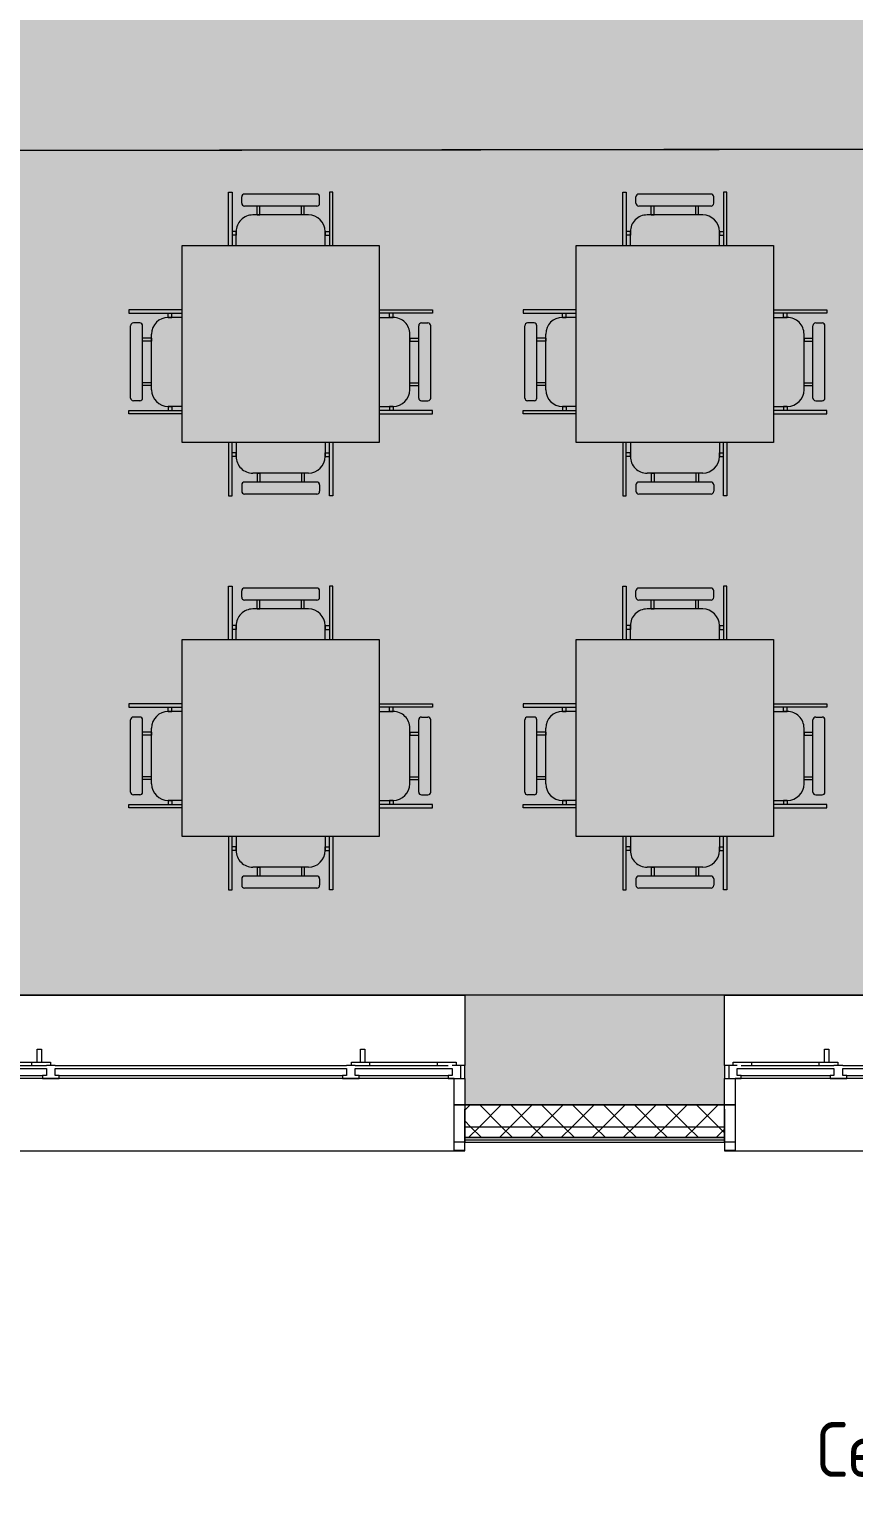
# Model space of a CAD drawing. Header units: millimetres. Extents: x -515342 to 330399, y -224905 to 507333.
# Drawn here: x -299586 to -295821, y 124076 to 130757 of the extents above; entities that cross this region are included whole.
import ezdxf

# ---------------------------------------------------------------- set-up
doc = ezdxf.new("R2010")
doc.units = ezdxf.units.MM
doc.linetypes.add('ASVP_Штриховая_ш3 п1_5', pattern=[4.5, 3, -1.5])
doc.layers.get('0').update_dxf_attribs({"lineweight": 0})
for name, color, linetype, lineweight in [('_ Окна', 7, 'Continuous', 0), ('Аннотация', 7, 'Continuous', 0), ('Витраж', 7, 'Continuous', 0), ('Линии разделители', 7, 'ASVP_Штриховая_ш3 п1_5', 0), ('Мебель', 7, 'Continuous', 0), ('Окна', 7, 'Continuous', 0), ('Перекрытие', 7, 'Continuous', 0), ('Стены внутренние', 7, 'Continuous', 0), ('Стены наружные', 7, 'Continuous', 0), ('Стены несущие', 7, 'Continuous', 0), ('Стены отделка', 7, 'Continuous', 0), ('Стены штриховка', 7, 'Continuous', 0), ('экспертиза условные обозначения', 1, 'Continuous', 0)]:
    doc.layers.add(name, color=color, linetype=linetype, lineweight=lineweight)
doc.styles.add('GOST Common_1', font='', dxfattribs={"width": 0.9, "height": 250})
doc.styles.get('GOST Common_1').set_extended_font_data('GOST Common')
pattern_1 = [(45, (0, 0), (-70.71068, 70.71068), []), (135, (0, 0), (-70.71068, -70.71068), [])]

# ---------------------------------------------------------------- blocks, each defined once
blk = doc.blocks.new('Окно_ПВХ_3Створки_1Фрамуга-верх - АР_Окно_ОП_1820_h_х2370_3ст2фр-в-9695517-О_АР_П_2__3_400_План 2 этажа')
at = {"layer": '_ Окна'}
for p, q in [((-1129, 130), (-1205, 130)), ((-1205, 130), (-1205, 70)), ((-1205, 70), (-1147, 70)), ((-1185, 70), (-1185, 130)), ((-1165, 56), (-1165, 70)), ((-1147, 84), (-1147, 116)), ((-1147, 116), (-1129, 116)), ((-705, 84), (-1147, 84)), ((-1129, 116), (-1129, 130)), ((-723, 116), (-1129, 116)), ((-1080, 70), (-1080, 56)), ((-772, 70), (-772, 56)), ((-647, 130), (-723, 130)), ((-723, 130), (-723, 116)), ((-723, 116), (-705, 116)), ((-705, 116), (-705, 84)), ((-705, 70), (-665, 70)), ((-687, 70), (-687, 56)), ((-665, 84), (-665, 116)), ((-665, 116), (-647, 116)), ((665, 84), (-665, 84)), ((-647, 116), (-647, 130)), ((647, 116), (-647, 116)), ((723, 130), (647, 130)), ((647, 130), (647, 116)), ((647, 116), (665, 116)), ((665, 116), (665, 84)), ((665, 70), (705, 70)), ((687, 56), (687, 70)), ((705, 84), (705, 116)), ((705, 116), (723, 116)), ((1147, 84), (705, 84)), ((723, 116), (723, 130)), ((1129, 116), (723, 116)), ((772, 70), (772, 56)), ((1080, 70), (1080, 56)), ((1129, 130), (1129, 116)), ((1205, 130), (1129, 130)), ((1129, 116), (1147, 116)), ((1147, 116), (1147, 84)), ((1147, 70), (1205, 70)), ((1165, 70), (1165, 56)), ((1185, 70), (1185, 130)), ((1205, 70), (1205, 130)), ((-1080, 56), (-1165, 56)), ((-687, 56), (-772, 56)), ((772, 56), (687, 56)), ((1165, 56), (1080, 56))]:
    blk.add_line(p, q, dxfattribs=at)
at = {"layer": 'Окна'}
for p, q in [((-1129, 130), (-723, 130)), ((-705, 70), (-1129, 70)), ((665, 70), (-665, 70)), ((-647, 130), (647, 130)), ((1129, 70), (705, 70)), ((723, 130), (1129, 130)), ((-772, 56), (-1080, 56)), ((-748.5, -4), (-748.5, 56)), ((-728.5, 56), (-728.5, -4)), ((728.5, -4), (728.5, 56)), ((748.5, 56), (748.5, -4)), ((1080, 56), (772, 56)), ((-728.5, -4), (-748.5, -4)), ((748.5, -4), (728.5, -4))]:
    blk.add_line(p, q, dxfattribs=at)
blk = doc.blocks.new('Прямоугольный импост - АР_Откос_Металлический_50х330 Белый Левый-V23-О_АР_П_2__3_400_План 2 этажа')
at = {"layer": 'Витраж'}
for p, q in [((79974.6, 2594.9), (77664.6, 2594.9)), ((77664.6, 2264.9), (79974.6, 2264.9))]:
    blk.add_line(p, q, dxfattribs=at)
blk = doc.blocks.new('Прямоугольный импост - АР_Откос_Металлический_50х330 Белый Правый-9899489-О_АР_П_2__3_400_План 2 этажа')
at = {"layer": 'Витраж', "lineweight": 18}
for p, q in [((-50, -40), (-50, 290)), ((-50, 290), (-49, 290)), ((-49, 290), (-49, -39)), ((-1, -39), (-1, 150)), ((-1, 150), (0, 150)), ((0, 150), (0, -40)), ((0, -40), (-50, -40)), ((-49, -39), (-1, -39))]:
    blk.add_line(p, q, dxfattribs=at)
blk = doc.blocks.new('Прямоугольный импост - АР_Откос_Металлический_50х330 Белый Левый-9898757-О_АР_П_2__3_400_План 2 этажа')
at = {"layer": 'Витраж', "lineweight": 18}
for p, q in [((-50, 290), (-50, -40)), ((-49, 290), (-50, 290)), ((-49, -39), (-49, 290)), ((0, 150), (-1, 150)), ((-1, 150), (-1, -39)), ((0, -40), (0, 150)), ((-50, -40), (0, -40)), ((-1, -39), (-49, -39))]:
    blk.add_line(p, q, dxfattribs=at)
blk = doc.blocks.new('СД_Люблино_Фасады_rvt-1-О_АР_П_2__3_400_План 2 этажа')
at = {"layer": 'Стены внутренние'}
h = blk.add_hatch(dxfattribs=at)
h.set_pattern_fill('FP_1', color=256, style=0, pattern_type=2)
h.set_pattern_definition([(45, (0, 0), (-224.5064, 224.5064), []), (45, (224.5, 0), (-224.5064, 224.5064), [396.875, -79.375, 3.353, -76.022])])
h.paths.add_polyline_path([(85199, 2475), (85325, 2475), (85325, 2975), (84034.6, 2975), (84034.6, 2475), (84326.5, 2475)])
h.paths.add_polyline_path([(82424.6, 2475), (82424.6, 2975), (80024.6, 2975), (80024.6, 2475), (82145.5, 2475)])
h.paths.add_polyline_path([(77347.1, 2475), (77614.6, 2475), (77614.6, 2975), (76428.8, 2975), (76428.8, 2475), (76474.7, 2475)])
h.paths.add_polyline_path([(73857.5, 2475), (74018.8, 2475), (74018.8, 2975), (71654.3, 2975), (71654.3, 2475), (72112.6, 2475)])
h.paths.add_polyline_path([(69495.3, 2475), (70044.3, 2475), (70044.3, 2975), (68833.2, 2975), (68833.2, 2475)])
h.paths.add_polyline_path([(67223.2, 2475), (67223.2, 2975), (66055, 2975), (66055, 2475), (66878.1, 2475)])
h.paths.add_polyline_path([(64260.8, 2475), (64445, 2475), (64445, 2975), (63279.5, 2975), (63279.5, 2475), (63388.4, 2475)])
h.paths.add_polyline_path([(61643.5, 2475), (61669.5, 2475), (61669.5, 2975), (59270, 2975), (59270, 2475), (61207.3, 2475)])
h.paths.add_polyline_path([(56409, 2475), (56860, 2475), (56860, 2975), (55705, 2975), (55705, 2475)])
h.paths.add_polyline_path([(53295, 2475), (53295, 2975), (52107.5, 2975), (52107.5, 2475), (52919.3, 2475)])
h.paths.add_polyline_path([(49429.6, 2475), (49697.5, 2475), (49697.5, 2975), (48505, 2975), (48505, 2475), (48557.2, 2475)])
h.paths.add_polyline_path([(46095, 2475), (46095, 2975), (44880, 2975), (44880, 2475), (45939.9, 2475)])
h.paths.add_polyline_path([(42450.2, 2475), (42470, 2475), (42470, 2975), (40100.1, 2975), (40100.1, 2475), (41577.8, 2475)])
h.paths.add_polyline_path([(38490.1, 2475), (38490.1, 2975), (37284.2, 2975), (37284.2, 2475), (38088.1, 2475)])
h.paths.add_polyline_path([(35470.8, 2475), (35674.2, 2475), (35674.2, 2975), (34486.9, 2975), (34486.9, 2475), (34598.4, 2475)])
h.paths.add_polyline_path([(32876.9, 2475), (32876.9, 2975), (31722.6, 2975), (31722.6, 2475), (32853.5, 2475)])
h.paths.add_polyline_path([(30112.6, 2475), (30112.6, 2975), (27685.9, 2975), (27685.9, 2475), (29615.4, 2475)])
h.paths.add_polyline_path([(25275.9, 2475), (25275.9, 2975), (24073.4, 2975), (24073.4, 2475), (25001.7, 2475)])
h.paths.add_polyline_path([(21663.4, 2475), (21663.4, 2975), (19290.9, 2975), (19290.9, 2475), (21512, 2475)])
h.paths.add_polyline_path([(17680.9, 2475), (17680.9, 2975), (16335, 2975), (16335, 2475), (17183.8, 2475)])
at = {"layer": 'Стены наружные'}
h = blk.add_hatch(dxfattribs=at)
h.set_pattern_fill('FP_4', color=256, style=0, pattern_type=2)
h.set_pattern_definition(pattern_1)
h.paths.add_polyline_path([(77614.6, 2374.9), (77614.6, 2474.9), (76428.8, 2474.9), (76428.8, 2374.9), (77347.1, 2374.9)])
h.paths.add_polyline_path([(74018.8, 2374.9), (74018.8, 2474.9), (71654.3, 2474.9), (71654.3, 2374.9), (73857.5, 2374.9)])
h.paths.add_polyline_path([(69495.3, 2374.9), (70044.3, 2374.9), (70044.3, 2474.9), (68783.2, 2474.9), (68783.2, 2374.9)])
h.paths.add_polyline_path([(67273.2, 2374.9), (67273.2, 2474.9), (66055, 2474.9), (66055, 2374.9), (66878.1, 2374.9)])
h.paths.add_polyline_path([(64260.8, 2374.9), (64445, 2374.9), (64445, 2474.9), (63279.5, 2474.9), (63279.5, 2374.9), (63388.4, 2374.9)])
h.paths.add_polyline_path([(61669.5, 2374.9), (61669.5, 2474.9), (60240, 2474.9), (60240, 2374.9), (61643.5, 2374.9)])
h = blk.add_hatch(dxfattribs=at)
h.set_pattern_fill('FP_4', color=256, style=0, pattern_type=2)
h.set_pattern_definition(pattern_1)
h.paths.add_polyline_path([(77347.1, 2324.9), (77614.6, 2324.9), (77614.6, 2374.9), (76428.8, 2374.9), (76428.8, 2324.9), (76474.7, 2324.9)])
h.paths.add_polyline_path([(74018.8, 2324.9), (74018.8, 2374.9), (71654.3, 2374.9), (71654.3, 2324.9), (73857.5, 2324.9)])
h.paths.add_polyline_path([(69495.3, 2324.9), (70044.3, 2324.9), (70044.3, 2374.9), (68783.2, 2374.9), (68783.2, 2324.9)])
h.paths.add_polyline_path([(67273.2, 2324.9), (67273.2, 2374.9), (66055, 2374.9), (66055, 2324.9), (66878.1, 2324.9)])
h.paths.add_polyline_path([(64260.8, 2324.9), (64445, 2324.9), (64445, 2374.9), (63279.5, 2374.9), (63279.5, 2324.9), (63388.4, 2324.9)])
h.paths.add_polyline_path([(61643.5, 2324.9), (61669.5, 2324.9), (61669.5, 2374.9), (60240, 2374.9), (60240, 2324.9), (61207.3, 2324.9)])
at = {"layer": 'Стены внутренние'}
for p, q in [((74018.8, 2975), (76428.8, 2975)), ((77614.6, 2975), (80024.6, 2975)), ((76428.8, 2475), (76379.8, 2475)), ((77663.6, 2475), (77614.6, 2475)), ((76428, 2304.9), (76379.7, 2304.9)), ((77663.7, 2304.9), (77615.4, 2304.9))]:
    blk.add_line(p, q, dxfattribs=at)
at = {"layer": 'Стены наружные'}
for p, q in [((76379.8, 2474.9), (76428.8, 2474.9)), ((77614.6, 2474.9), (77663.6, 2474.9))]:
    blk.add_line(p, q, dxfattribs=at)
at = {"layer": 'Стены несущие'}
for p, q in [((77614.6, 2975), (76428.8, 2975)), ((76428.8, 2975), (76428.8, 2655)), ((77614.6, 2655), (77614.6, 2975)), ((76428.8, 2595), (76428.8, 2475)), ((77614.6, 2475), (77614.6, 2595)), ((76428.8, 2475), (77614.6, 2475))]:
    blk.add_line(p, q, dxfattribs=at)
at = {"layer": 'Стены отделка', "lineweight": 9}
for p, q in [((77614.6, 2474.9), (76428.8, 2474.9)), ((76428.8, 2474.9), (76428.8, 2374.9)), ((77614.6, 2374.9), (77614.6, 2474.9)), ((76428.8, 2374.9), (76428.8, 2324.9)), ((77614.6, 2324.9), (77614.6, 2374.9)), ((76428.8, 2324.9), (76428.8, 2314.9)), ((76428.8, 2314.9), (76428.8, 2304.9)), ((76428.8, 2304.9), (77614.6, 2304.9)), ((77614.6, 2314.9), (77614.6, 2324.9)), ((77614.6, 2304.9), (77614.6, 2314.9))]:
    blk.add_line(p, q, dxfattribs=at)
at = {"layer": 'Стены штриховка'}
for p, q in [((76428.8, 2374.9), (77614.6, 2374.9)), ((76428.8, 2324.9), (77614.6, 2324.9)), ((77614.6, 2324.9), (76428.8, 2324.9)), ((76428.8, 2314.9), (77614.6, 2314.9))]:
    blk.add_line(p, q, dxfattribs=at)
at = {"layer": 'Витраж', "lineweight": 9}
for name, p in [('Прямоугольный импост - АР_Откос_Металлический_50х330 Белый Левый-V23-О_АР_П_2__3_400_План 2 этажа', (-3595.8, 0)), ('Прямоугольный импост - АР_Откос_Металлический_50х330 Белый Левый-9898757-О_АР_П_2__3_400_План 2 этажа', (76428.8, 2304.9)), ('Прямоугольный импост - АР_Откос_Металлический_50х330 Белый Левый-V23-О_АР_П_2__3_400_План 2 этажа', (0, 0))]:
    blk.add_blockref(name, p, dxfattribs=at)
at = {"layer": 'Витраж', "lineweight": 9, "extrusion": (0, 0, -1)}
blk.add_blockref('Прямоугольный импост - АР_Откос_Металлический_50х330 Белый Правый-9899489-О_АР_П_2__3_400_План 2 этажа', (-77614.6, 2304.9), dxfattribs=at)
at = {"layer": 'Окна', "lineweight": 9, "rotation": 180}
for p in [(75223.8, 2725), (78819.6, 2725)]:
    blk.add_blockref('Окно_ПВХ_3Створки_1Фрамуга-верх - АР_Окно_ОП_1820_h_х2370_3ст2фр-в-9695517-О_АР_П_2__3_400_План 2 этажа', p, dxfattribs=at)
blk = doc.blocks.new('Стол-Прямоугольный - 900х900 мм-8752863-О_АР_П_2__3_400_План 2 этажа')
at = {"layer": 'Мебель'}
for p, q in [((-450, 450), (450, 450)), ((-450, -450), (-450, 450)), ((450, 450), (450, -450)), ((450, -450), (-450, -450))]:
    blk.add_line(p, q, dxfattribs=at)
blk = doc.blocks.new('Стул-Штабель - Стул-Штабель-8767036-О_АР_П_2__3_400_План 2 этажа')
at = {"layer": 'Мебель'}
for p, q in [((-416.6, -108.9), (-416.6, 134.5)), ((-416.6, 134.5), (-401.3, 134.5)), ((-401.3, 134.5), (-401.3, -108.9)), ((43.2, 134.5), (43.2, -108.9)), ((58.6, 134.5), (43.2, 134.5)), ((58.6, -108.9), (58.6, 134.5)), ((-356.8, 84.1), (-356.8, 113.6)), ((-344.1, 126.3), (-13.9, 126.3)), ((-344.1, 71.4), (-13.9, 71.4)), ((-286.9, 30.8), (-286.9, 71.4)), ((-274.2, 30.8), (-274.2, 71.4)), ((-83.8, 30.8), (-83.8, 71.4)), ((-71.1, 30.8), (-71.1, 71.4)), ((-1.2, 84.1), (-1.2, 113.6)), ((-306, 30.8), (-52, 30.8)), ((-286.9, 30.8), (-274.2, 30.8)), ((-71.1, 30.8), (-83.8, 30.8)), ((-401.3, -45.4), (-401.3, -62.4)), ((-382.2, -45.4), (-401.3, -45.4)), ((-382.2, -62.4), (-401.3, -62.4)), ((-382.2, -45.4), (-382.2, -62.4)), ((-382.2, -108.9), (-382.2, -45.4)), ((24.2, -45.4), (24.2, -62.4)), ((24.2, -45.4), (43.2, -45.4)), ((24.2, -108.9), (24.2, -45.4)), ((24.2, -62.4), (43.2, -62.4)), ((43.2, -45.4), (43.2, -62.4))]:
    blk.add_line(p, q, dxfattribs=at)
for centre, radius, start, end in [((-344.1, 113.6), 12.7, 90, 180), ((-344.1, 84.1), 12.7, 180, 270), ((-13.9, 113.6), 12.7, 360, 90), ((-13.9, 84.1), 12.7, 270, 0), ((-306, -45.4), 76.2, 90, 180), ((-52, -45.4), 76.2, 360, 90)]:
    blk.add_arc(centre, radius, start, end, dxfattribs=at)
blk = doc.blocks.new('Стул-Штабель - Стул-Штабель-V8-О_АР_П_2__3_400_План 2 этажа')
at = {"layer": 'Мебель'}
for p, q in [((-416.6, 108.9), (-416.6, -134.5)), ((-401.3, -134.5), (-401.3, 108.9)), ((-382.2, 108.9), (-382.2, 45.4)), ((24.2, 108.9), (24.2, 45.4)), ((43.2, -134.5), (43.2, 108.9)), ((58.6, 108.9), (58.6, -134.5)), ((-401.3, 45.4), (-401.3, 62.4)), ((-382.2, 62.4), (-401.3, 62.4)), ((-382.2, 45.4), (-401.3, 45.4)), ((-382.2, 45.4), (-382.2, 62.4)), ((24.2, 62.4), (43.2, 62.4)), ((24.2, 45.4), (24.2, 62.4)), ((24.2, 45.4), (43.2, 45.4)), ((43.2, 45.4), (43.2, 62.4)), ((-306, -30.8), (-52, -30.8)), ((-286.9, -30.8), (-286.9, -71.4)), ((-286.9, -30.8), (-274.2, -30.8)), ((-274.2, -30.8), (-274.2, -71.4)), ((-83.8, -30.8), (-83.8, -71.4)), ((-71.1, -30.8), (-83.8, -30.8)), ((-71.1, -30.8), (-71.1, -71.4)), ((-356.8, -84.1), (-356.8, -113.6)), ((-344.1, -71.4), (-13.9, -71.4)), ((-344.1, -126.3), (-13.9, -126.3)), ((-1.2, -84.1), (-1.2, -113.6)), ((-416.6, -134.5), (-401.3, -134.5)), ((58.6, -134.5), (43.2, -134.5))]:
    blk.add_line(p, q, dxfattribs=at)
for centre, radius, start, end in [((-306, 45.4), 76.2, 180, 270), ((-52, 45.4), 76.2, 270, 0), ((-344.1, -84.1), 12.7, 90, 180), ((-344.1, -113.6), 12.7, 180, 270), ((-13.9, -84.1), 12.7, 360, 90), ((-13.9, -113.6), 12.7, 270, 0)]:
    blk.add_arc(centre, radius, start, end, dxfattribs=at)
blk = doc.blocks.new('Стул-Штабель - Стул-Штабель-V10-О_АР_П_2__3_400_План 2 этажа')
at = {"layer": 'Мебель'}
for p, q in [((-416.6, -108.9), (-416.6, 134.5)), ((-416.6, 134.5), (-401.3, 134.5)), ((-401.3, 134.5), (-401.3, -108.9)), ((43.2, 134.5), (43.2, -108.9)), ((58.6, 134.5), (43.2, 134.5)), ((58.6, -108.9), (58.6, 134.5)), ((-356.8, 84.1), (-356.8, 113.6)), ((-344.1, 126.3), (-13.9, 126.3)), ((-344.1, 71.4), (-13.9, 71.4)), ((-286.9, 30.8), (-286.9, 71.4)), ((-274.2, 30.8), (-274.2, 71.4)), ((-83.8, 30.8), (-83.8, 71.4)), ((-71.1, 30.8), (-71.1, 71.4)), ((-1.2, 84.1), (-1.2, 113.6)), ((-306, 30.8), (-52, 30.8)), ((-286.9, 30.8), (-274.2, 30.8)), ((-71.1, 30.8), (-83.8, 30.8)), ((-401.3, -45.4), (-401.3, -62.4)), ((-382.2, -45.4), (-401.3, -45.4)), ((-382.2, -62.4), (-401.3, -62.4)), ((-382.2, -45.4), (-382.2, -62.4)), ((-382.2, -108.9), (-382.2, -45.4)), ((24.2, -45.4), (24.2, -62.4)), ((24.2, -45.4), (43.2, -45.4)), ((24.2, -108.9), (24.2, -45.4)), ((24.2, -62.4), (43.2, -62.4)), ((43.2, -45.4), (43.2, -62.4))]:
    blk.add_line(p, q, dxfattribs=at)
for centre, radius, start, end in [((-344.1, 113.6), 12.7, 90, 180), ((-344.1, 84.1), 12.7, 180, 270), ((-13.9, 113.6), 12.7, 360, 90), ((-13.9, 84.1), 12.7, 270, 0), ((-306, -45.4), 76.2, 90, 180), ((-52, -45.4), 76.2, 360, 90)]:
    blk.add_arc(centre, radius, start, end, dxfattribs=at)
blk = doc.blocks.new('Стул-Штабель - Стул-Штабель-V9-О_АР_П_2__3_400_План 2 этажа')
at = {"layer": 'Мебель'}
for p, q in [((-416.6, 108.9), (-416.6, -134.5)), ((-401.3, -134.5), (-401.3, 108.9)), ((-382.2, 108.9), (-382.2, 45.4)), ((24.2, 108.9), (24.2, 45.4)), ((43.2, -134.5), (43.2, 108.9)), ((58.6, 108.9), (58.6, -134.5)), ((-401.3, 45.4), (-401.3, 62.4)), ((-382.2, 62.4), (-401.3, 62.4)), ((-382.2, 45.4), (-401.3, 45.4)), ((-382.2, 45.4), (-382.2, 62.4)), ((24.2, 62.4), (43.2, 62.4)), ((24.2, 45.4), (24.2, 62.4)), ((24.2, 45.4), (43.2, 45.4)), ((43.2, 45.4), (43.2, 62.4)), ((-306, -30.8), (-52, -30.8)), ((-286.9, -30.8), (-286.9, -71.4)), ((-286.9, -30.8), (-274.2, -30.8)), ((-274.2, -30.8), (-274.2, -71.4)), ((-83.8, -30.8), (-83.8, -71.4)), ((-71.1, -30.8), (-83.8, -30.8)), ((-71.1, -30.8), (-71.1, -71.4)), ((-356.8, -84.1), (-356.8, -113.6)), ((-344.1, -71.4), (-13.9, -71.4)), ((-344.1, -126.3), (-13.9, -126.3)), ((-1.2, -84.1), (-1.2, -113.6)), ((-416.6, -134.5), (-401.3, -134.5)), ((58.6, -134.5), (43.2, -134.5))]:
    blk.add_line(p, q, dxfattribs=at)
for centre, radius, start, end in [((-306, 45.4), 76.2, 180, 270), ((-52, 45.4), 76.2, 270, 0), ((-344.1, -84.1), 12.7, 90, 180), ((-344.1, -113.6), 12.7, 180, 270), ((-13.9, -84.1), 12.7, 360, 90), ((-13.9, -113.6), 12.7, 270, 0)]:
    blk.add_arc(centre, radius, start, end, dxfattribs=at)
blk = doc.blocks.new('Стул-Штабель - Стул-Штабель-V11-О_АР_П_2__3_400_План 2 этажа')
at = {"layer": 'Мебель'}
for p, q in [((-416.6, 108.4), (-416.6, -134.5)), ((-401.3, -134.5), (-401.3, 108.4)), ((-382.2, 108.4), (-382.2, 45.4)), ((24.2, 108.4), (24.2, 45.4)), ((43.2, -134.5), (43.2, 108.4)), ((58.6, 108.4), (58.6, -134.5)), ((-401.3, 45.4), (-401.3, 62.4)), ((-382.2, 62.4), (-401.3, 62.4)), ((-382.2, 45.4), (-401.3, 45.4)), ((-382.2, 45.4), (-382.2, 62.4)), ((24.2, 62.4), (43.2, 62.4)), ((24.2, 45.4), (24.2, 62.4)), ((24.2, 45.4), (43.2, 45.4)), ((43.2, 45.4), (43.2, 62.4)), ((-306, -30.8), (-52, -30.8)), ((-286.9, -30.8), (-286.9, -71.4)), ((-286.9, -30.8), (-274.2, -30.8)), ((-274.2, -30.8), (-274.2, -71.4)), ((-83.8, -30.8), (-83.8, -71.4)), ((-71.1, -30.8), (-83.8, -30.8)), ((-71.1, -30.8), (-71.1, -71.4)), ((-356.8, -84.1), (-356.8, -113.6)), ((-344.1, -71.4), (-13.9, -71.4)), ((-344.1, -126.3), (-13.9, -126.3)), ((-1.2, -84.1), (-1.2, -113.6)), ((-416.6, -134.5), (-401.3, -134.5)), ((58.6, -134.5), (43.2, -134.5))]:
    blk.add_line(p, q, dxfattribs=at)
for centre, radius, start, end in [((-306, 45.4), 76.2, 180, 270), ((-52, 45.4), 76.2, 270, 0), ((-344.1, -84.1), 12.7, 90, 180), ((-344.1, -113.6), 12.7, 180, 270), ((-13.9, -84.1), 12.7, 360, 90), ((-13.9, -113.6), 12.7, 270, 0)]:
    blk.add_arc(centre, radius, start, end, dxfattribs=at)

msp = doc.modelspace()

# ---------------------------------------------------------------- hatches: boundary and pattern name
at = {"layer": 'экспертиза условные обозначения'}
h = msp.add_hatch(dxfattribs=at)
h.set_pattern_fill('GRASS', color=3, scale=24)
h.set_pattern_definition([(90, (-374753.14, -34405.7), (-431.0523, 431.0523), [114.3, -747.8046]), (45, (-374753.14, -34405.7), (-431.0523, 431.0523), [114.3, -495.3]), (135, (-374753.14, -34405.7), (-431.0523, -431.0523), [114.3, -495.3])])
h.paths.add_polyline_path([(-317580.759, 132368.6058), (-272590.759, 132368.6058), (-272590.759, 129953.6058), (-276215.759, 129953.6058), (-276215.759, 129563.6058), (-275370.759, 129563.6058), (-275370.759, 126493.5459), (-278333.22, 126493.5459), (-278333.22, 129573.6058), (-278304.8297, 129573.6058), (-278304.8297, 129963.6058), (-283200.259, 129963.6058), (-283200.259, 126768.5459), (-284520.759, 126768.5459), (-284520.759, 129953.6058), (-288440.759, 129953.6058), (-288440.759, 130213.3459), (-292644.9691, 130214.6485), (-292644.9691, 126343.5459), (-301406.9946, 126343.5459), (-301406.9946, 130193.0459), (-303686.4946, 130193.0459), (-303686.4946, 130235.6745), (-305020.759, 130238.5459), (-317580.759, 130238.5459)])

# ---------------------------------------------------------------- linework, layer by layer
at = {"layer": 'Линии разделители'}
msp.add_line((-301398.9946, 130201.0459), (-292660.759, 130213.2401), dxfattribs=at)
at = {"layer": 'Перекрытие'}
for p, q in [((-292660.759, 130213.2401), (-301458.2586, 130200.9632)), ((-301398.9946, 130201.0459), (-292660.759, 130213.2401))]:
    msp.add_line(p, q, dxfattribs=at)
at = {"layer": 'экспертиза условные обозначения', "color": 3}
msp.add_lwpolyline([(-317580.759, 132368.6058), (-272590.759, 132368.6058), (-272590.759, 129953.6058), (-276215.759, 129953.6058), (-276215.759, 129563.6058), (-275370.759, 129563.6058), (-275370.759, 126493.5459), (-278333.22, 126493.5459), (-278333.22, 129573.6058), (-278304.8297, 129573.6058), (-278304.8297, 129963.6058), (-283200.259, 129963.6058), (-283200.259, 126768.5459), (-284520.759, 126768.5459), (-284520.759, 129953.6058), (-288440.759, 129953.6058), (-288440.759, 130213.3459), (-292644.9691, 130214.6485), (-292644.9691, 126343.5459), (-301406.9946, 126343.5459), (-301406.9946, 130193.0459), (-303686.4946, 130193.0459)], dxfattribs=at)

# ---------------------------------------------------------------- block references
msp.add_blockref('СД_Люблино_Фасады_rvt-1-О_АР_П_2__3_400_План 2 этажа', (-374025.759, 123368.6058))
at = {"layer": 'Мебель'}
for name, p, rotation in [('Стул-Штабель - Стул-Штабель-V9-О_АР_П_2__3_400_План 2 этажа', (-298616.8431, 129877.5377), 180), ('Стул-Штабель - Стул-Штабель-V9-О_АР_П_2__3_400_План 2 этажа', (-296816.8431, 129877.5377), 180), ('Стол-Прямоугольный - 900х900 мм-8752863-О_АР_П_2__3_400_План 2 этажа', (-298437.7939, 129318.6058), 180), ('Стол-Прямоугольный - 900х900 мм-8752863-О_АР_П_2__3_400_План 2 этажа', (-296637.7939, 129318.6058), 180), ('Стул-Штабель - Стул-Штабель-8767036-О_АР_П_2__3_400_План 2 этажа', (-298996.7254, 129416.0397), 90.00000000000007), ('Стул-Штабель - Стул-Штабель-V11-О_АР_П_2__3_400_План 2 этажа', (-297878.8624, 129416.0397), 90.00000000000031), ('Стул-Штабель - Стул-Штабель-8767036-О_АР_П_2__3_400_План 2 этажа', (-297196.7254, 129416.0397), 90.00000000000007), ('Стул-Штабель - Стул-Штабель-V8-О_АР_П_2__3_400_План 2 этажа', (-296078.8624, 129416.0397), 90.00000000000031), ('Стул-Штабель - Стул-Штабель-V10-О_АР_П_2__3_400_План 2 этажа', (-298616.8431, 128759.6739), 180), ('Стул-Штабель - Стул-Штабель-V10-О_АР_П_2__3_400_План 2 этажа', (-296816.8431, 128759.6739), 180), ('Стул-Штабель - Стул-Штабель-V9-О_АР_П_2__3_400_План 2 этажа', (-298616.8431, 128077.5377), 180), ('Стул-Штабель - Стул-Штабель-V9-О_АР_П_2__3_400_План 2 этажа', (-296816.8431, 128077.5377), 180), ('Стол-Прямоугольный - 900х900 мм-8752863-О_АР_П_2__3_400_План 2 этажа', (-298437.7939, 127518.6058), 180), ('Стол-Прямоугольный - 900х900 мм-8752863-О_АР_П_2__3_400_План 2 этажа', (-296637.7939, 127518.6058), 180), ('Стул-Штабель - Стул-Штабель-8767036-О_АР_П_2__3_400_План 2 этажа', (-298996.7254, 127616.0397), 90.00000000000007), ('Стул-Штабель - Стул-Штабель-V11-О_АР_П_2__3_400_План 2 этажа', (-297878.8624, 127616.0397), 90.00000000000031), ('Стул-Штабель - Стул-Штабель-8767036-О_АР_П_2__3_400_План 2 этажа', (-297196.7254, 127616.0397), 90.00000000000007), ('Стул-Штабель - Стул-Штабель-V8-О_АР_П_2__3_400_План 2 этажа', (-296078.8624, 127616.0397), 90.00000000000031), ('Стул-Штабель - Стул-Штабель-V10-О_АР_П_2__3_400_План 2 этажа', (-298616.8431, 126959.6739), 180), ('Стул-Штабель - Стул-Штабель-V10-О_АР_П_2__3_400_План 2 этажа', (-296816.8431, 126959.6739), 180)]:
    msp.add_blockref(name, p, dxfattribs=dict(at, rotation=rotation))

# ---------------------------------------------------------------- texts
at = {"layer": 'Аннотация', "insert": (-295989.3225, 124393.8325), "char_height": 250, "width": 1746.075375, "attachment_point": 1, "style": 'GOST Common_1'}
msp.add_mtext('Сервисный', dxfattribs=at)

doc.saveas('drawing.dxf')
